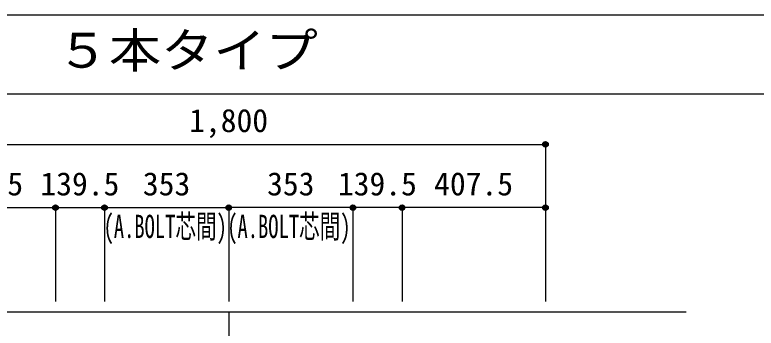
# Model space of a CAD drawing. Units: millimetres at full size, sheet at 1:30. Extents: x -5973 to 5954, y -4195 to 4201.
# Drawn here: x -4904 to -2797, y 3311 to 4201 of the extents above; entities that cross this region are included whole.
import ezdxf
from ezdxf.enums import TextEntityAlignment as Align

# ---------------------------------------------------------------- set-up
doc = ezdxf.new("R2010")
doc.units = ezdxf.units.MM
doc.header["$LTSCALE"] = 30
doc.header["$PDMODE"] = 32
doc.header["$PDSIZE"] = 15
doc.linetypes.add('CHAIN1', pattern=[8, 5, -1, 1, -1])
for name, color, linetype in [('0-1_躯体線', 2, 'Continuous'), ('0-7_文字', 4, 'Continuous'), ('0-D_寸法', 4, 'Continuous'), ('6-7_文字', 7, 'Continuous'), ('F-0_枠', 6, 'Continuous')]:
    doc.layers.add(name, color=color, linetype=linetype)
doc.styles.add('ＭＳ ゴシック', font='')
doc.styles.get('ＭＳ ゴシック').set_extended_font_data('MS Gothic')

msp = doc.modelspace()

# ---------------------------------------------------------------- linework, layer by layer
at = {"layer": '0-1_躯体線'}
msp.add_line((-2995.8, 3356.03), (-5195.8, 3356.03), dxfattribs=at)
at = {"layer": '0-D_寸法'}
for p, q in [((-5195.8, 3833.07), (-3395.8, 3833.07)), ((-5195.8, 3833.07), (-3395.8, 3833.07)), ((-5195.8, 3653.07), (-4788.3, 3653.07)), ((-4788.3, 3653.07), (-4648.8, 3653.07)), ((-4788.3, 3653.07), (-4788.3, 3386.03)), ((-4648.8, 3653.07), (-4295.8, 3653.07)), ((-4648.8, 3653.07), (-4648.8, 3386.03)), ((-3942.8, 3653.07), (-4295.8, 3653.07)), ((-4295.8, 3653.07), (-4295.8, 3386.03)), ((-3803.3, 3653.07), (-3942.8, 3653.07)), ((-3942.8, 3653.07), (-3942.8, 3386.03)), ((-3395.8, 3653.07), (-3803.3, 3653.07)), ((-3803.3, 3653.07), (-3803.3, 3386.03)), ((-3395.8, 3653.07), (-3395.8, 3386.03))]:
    msp.add_line(p, q, dxfattribs=at)
at = {"layer": '0-D_寸法', "linetype": 'CHAIN1'}
msp.add_line((-4295.8, 3356.03), (-4295.8, 1156.03), dxfattribs=at)
at = {"layer": '0-D_寸法'}
msp.add_lwpolyline([(-3395.8, 3833.07), (-3395.8, 3653.07), (-3395.8, 3386.03)], dxfattribs=at)
for centre, radius in [((-3395.8, 3833.07), 8), ((-3395.8, 3833.07), 7.2), ((-3395.8, 3833.07), 6.4), ((-3395.8, 3833.07), 5.6), ((-3395.8, 3833.07), 4.8), ((-3395.8, 3833.07), 4), ((-3395.8, 3833.07), 3.2), ((-3395.8, 3833.07), 2.4), ((-3395.8, 3833.07), 1.6), ((-3395.8, 3833.07), 0.8), ((-4788.3, 3653.07), 8), ((-4788.3, 3653.07), 8), ((-4788.3, 3653.07), 7.2), ((-4788.3, 3653.07), 7.2), ((-4788.3, 3653.07), 6.4), ((-4788.3, 3653.07), 6.4), ((-4788.3, 3653.07), 5.6), ((-4788.3, 3653.07), 5.6), ((-4788.3, 3653.07), 4.8), ((-4788.3, 3653.07), 4.8), ((-4788.3, 3653.07), 4), ((-4788.3, 3653.07), 4), ((-4788.3, 3653.07), 3.2), ((-4788.3, 3653.07), 3.2), ((-4788.3, 3653.07), 2.4), ((-4788.3, 3653.07), 2.4), ((-4788.3, 3653.07), 1.6), ((-4788.3, 3653.07), 1.6), ((-4788.3, 3653.07), 0.8), ((-4788.3, 3653.07), 0.8), ((-4648.8, 3653.07), 8), ((-4648.8, 3653.07), 8), ((-4648.8, 3653.07), 7.2), ((-4648.8, 3653.07), 7.2), ((-4648.8, 3653.07), 6.4), ((-4648.8, 3653.07), 6.4), ((-4648.8, 3653.07), 5.6), ((-4648.8, 3653.07), 5.6), ((-4648.8, 3653.07), 4.8), ((-4648.8, 3653.07), 4.8), ((-4648.8, 3653.07), 4), ((-4648.8, 3653.07), 4), ((-4648.8, 3653.07), 3.2), ((-4648.8, 3653.07), 3.2), ((-4648.8, 3653.07), 2.4), ((-4648.8, 3653.07), 2.4), ((-4648.8, 3653.07), 1.6), ((-4648.8, 3653.07), 1.6), ((-4648.8, 3653.07), 0.8), ((-4648.8, 3653.07), 0.8), ((-4295.8, 3653.07), 8), ((-4295.8, 3653.07), 7.2), ((-4295.8, 3653.07), 6.4), ((-4295.8, 3653.07), 5.6), ((-4295.8, 3653.07), 4.8), ((-4295.8, 3653.07), 4), ((-4295.8, 3653.07), 3.2), ((-4295.8, 3653.07), 2.4), ((-4295.8, 3653.07), 1.6), ((-4295.8, 3653.07), 0.8), ((-3942.8, 3653.07), 8), ((-3942.8, 3653.07), 7.2), ((-3942.8, 3653.07), 6.4), ((-3942.8, 3653.07), 5.6), ((-3942.8, 3653.07), 4.8), ((-3942.8, 3653.07), 4), ((-3942.8, 3653.07), 3.2), ((-3942.8, 3653.07), 2.4), ((-3942.8, 3653.07), 1.6), ((-3942.8, 3653.07), 0.8), ((-3803.3, 3653.07), 8), ((-3803.3, 3653.07), 7.2), ((-3803.3, 3653.07), 6.4), ((-3803.3, 3653.07), 5.6), ((-3803.3, 3653.07), 4.8), ((-3803.3, 3653.07), 4), ((-3803.3, 3653.07), 3.2), ((-3803.3, 3653.07), 2.4), ((-3803.3, 3653.07), 1.6), ((-3803.3, 3653.07), 0.8), ((-3395.8, 3653.07), 8), ((-3395.8, 3653.07), 7.2), ((-3395.8, 3653.07), 6.4), ((-3395.8, 3653.07), 5.6), ((-3395.8, 3653.07), 4.8), ((-3395.8, 3653.07), 4), ((-3395.8, 3653.07), 3.2), ((-3395.8, 3653.07), 2.4), ((-3395.8, 3653.07), 1.6), ((-3395.8, 3653.07), 0.8)]:
    msp.add_circle(centre, radius, dxfattribs=at)
at = {"layer": '0-D_寸法', "color": 7}
for p in [(-3395.8, 3833.07), (-4788.3, 3653.07), (-4648.8, 3653.07), (-4648.8, 3653.07), (-4295.8, 3653.07), (-3942.8, 3653.07), (-3803.3, 3653.07), (-3395.8, 3653.07)]:
    msp.add_point(p, dxfattribs=at)
at = {"layer": 'F-0_枠'}
msp.add_line((-5972.88, 4201.15), (5954.1, 4201.15), dxfattribs=at)
at = {"layer": 'F-0_枠', "color": 2}
msp.add_line((-5972.88, 3976.15), (3723.6, 3976.15), dxfattribs=at)

# ---------------------------------------------------------------- texts
at = {"layer": '0-7_文字', "style": 'ＭＳ ゴシック', "width": 0.65}
for p in [(-4651.54, 3546.94), (-4300.06, 3546.94)]:
    msp.add_text('(A.BOLT芯間)', height=65.98, dxfattribs=at).set_placement(p, align=Align.BOTTOM_LEFT)
at = {"layer": '0-D_寸法', "style": 'ＭＳ ゴシック'}
for s, p in [('1,800', (-4408.3, 3848.07)), ('407.5', (-5104.55, 3668.07)), ('139.5', (-4831.05, 3668.07)), ('353', (-4539.8, 3668.07)), ('353', (-4186.8, 3668.07)), ('139.5', (-3985.55, 3668.07)), ('407.5', (-3712.05, 3668.07))]:
    msp.add_text(s, height=65.98, dxfattribs=at).set_placement(p, align=Align.BOTTOM_LEFT)
at = {"layer": '6-7_文字', "color": 2, "style": 'ＭＳ ゴシック', "width": 1.1}
msp.add_text('\u3000\u3000基礎梁主筋\u3000５本タイプ', height=98.97, dxfattribs=at).set_placement((-5972.88, 4021.15), align=Align.BOTTOM_LEFT)

doc.saveas('drawing.dxf')
